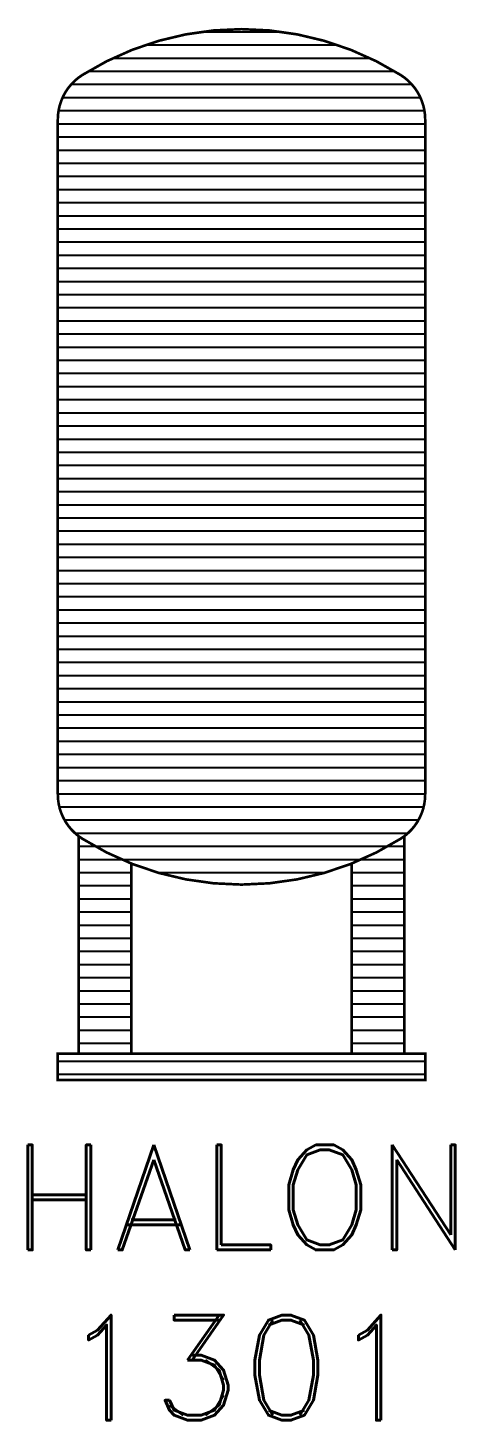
# Model space of a CAD drawing. Header units: millimetres. Extents: x -3 to 2253, y -3 to 1300.
# Drawn here: x 1602.96 to 1607.04, y 101.76 to 115.01 of the extents above; entities that cross this region are included whole.
import ezdxf
from ezdxf.enums import TextEntityAlignment as Align

# ---------------------------------------------------------------- set-up
doc = ezdxf.new("R2010")
doc.units = ezdxf.units.MM
for name, color, linetype in [('ROOD', 1, 'Continuous'), ('TXT', 7, 'Continuous'), ('VEILIG', 7, 'Continuous')]:
    doc.layers.add(name, color=color, linetype=linetype)
doc.styles.add('TXT', font='ROMAND')

# ---------------------------------------------------------------- blocks, each defined once
blk = doc.blocks.new('*X152')
at = {"color": 0}
for p, q in [((90.642, 117.125), (90.795, 117.125)), ((90.391, 117), (90.795, 117)), ((90.295, 116.875), (90.795, 116.875)), ((90.295, 116.75), (90.795, 116.75)), ((90.295, 116.625), (90.795, 116.625)), ((90.295, 116.5), (90.795, 116.5)), ((90.295, 116.375), (90.795, 116.375)), ((90.295, 116.25), (90.795, 116.25)), ((90.295, 116.125), (90.795, 116.125)), ((90.295, 116), (90.795, 116)), ((90.295, 115.875), (90.795, 115.875)), ((90.295, 115.75), (90.795, 115.75)), ((90.295, 115.625), (90.795, 115.625)), ((90.295, 115.5), (90.795, 115.5)), ((90.295, 115.375), (90.795, 115.375)), ((90.295, 115.25), (90.795, 115.25))]:
    blk.add_line(p, q, dxfattribs=at)
blk = doc.blocks.new('*X151')
at = {"color": 0}
for p, q in [((87.695, 117.125), (87.849, 117.125)), ((87.695, 117), (88.099, 117)), ((87.695, 116.875), (88.195, 116.875)), ((87.695, 116.75), (88.195, 116.75)), ((87.695, 116.625), (88.195, 116.625)), ((87.695, 116.5), (88.195, 116.5)), ((87.695, 116.375), (88.195, 116.375)), ((87.695, 116.25), (88.195, 116.25)), ((87.695, 116.125), (88.195, 116.125)), ((87.695, 116), (88.195, 116)), ((87.695, 115.875), (88.195, 115.875)), ((87.695, 115.75), (88.195, 115.75)), ((87.695, 115.625), (88.195, 115.625)), ((87.695, 115.5), (88.195, 115.5)), ((87.695, 115.375), (88.195, 115.375)), ((87.695, 115.25), (88.195, 115.25))]:
    blk.add_line(p, q, dxfattribs=at)
blk = doc.blocks.new('*X150')
at = {"color": 0}
for p, q in [((81.773, 124.875), (82.527, 124.875)), ((81.237, 124.75), (83.063, 124.75)), ((80.928, 124.625), (83.372, 124.625)), ((80.693, 124.5), (83.607, 124.5)), ((80.529, 124.375), (83.771, 124.375)), ((80.446, 124.25), (83.854, 124.25)), ((80.407, 124.125), (83.893, 124.125)), ((80.4, 124), (83.9, 124)), ((80.4, 123.875), (83.9, 123.875)), ((80.4, 123.75), (83.9, 123.75)), ((80.4, 123.625), (83.9, 123.625)), ((80.4, 123.5), (83.9, 123.5)), ((80.4, 123.375), (83.9, 123.375)), ((80.4, 123.25), (83.9, 123.25)), ((80.4, 123.125), (83.9, 123.125)), ((80.4, 123), (83.9, 123)), ((80.4, 122.875), (83.9, 122.875)), ((80.4, 122.75), (83.9, 122.75)), ((80.4, 122.625), (83.9, 122.625)), ((80.4, 122.5), (83.9, 122.5)), ((80.4, 122.375), (83.9, 122.375)), ((80.4, 122.25), (83.9, 122.25)), ((80.4, 122.125), (83.9, 122.125)), ((80.4, 122), (83.9, 122)), ((80.4, 121.875), (83.9, 121.875)), ((80.4, 121.75), (83.9, 121.75)), ((80.4, 121.625), (83.9, 121.625)), ((80.4, 121.5), (83.9, 121.5)), ((80.4, 121.375), (83.9, 121.375)), ((80.4, 121.25), (83.9, 121.25)), ((80.4, 121.125), (83.9, 121.125)), ((80.4, 121), (83.9, 121)), ((80.4, 120.875), (83.9, 120.875)), ((80.4, 120.75), (83.9, 120.75)), ((80.4, 120.625), (83.9, 120.625)), ((80.4, 120.5), (83.9, 120.5)), ((80.4, 120.375), (83.9, 120.375)), ((80.4, 120.25), (83.9, 120.25)), ((80.4, 120.125), (83.9, 120.125)), ((80.4, 120), (83.9, 120)), ((80.4, 119.875), (83.9, 119.875)), ((80.4, 119.75), (83.9, 119.75)), ((80.4, 119.625), (83.9, 119.625)), ((80.4, 119.5), (83.9, 119.5)), ((80.4, 119.375), (83.9, 119.375)), ((80.4, 119.25), (83.9, 119.25)), ((80.4, 119.125), (83.9, 119.125)), ((80.4, 119), (83.9, 119)), ((80.4, 118.875), (83.9, 118.875)), ((80.4, 118.75), (83.9, 118.75)), ((80.4, 118.625), (83.9, 118.625)), ((80.4, 118.5), (83.9, 118.5)), ((80.4, 118.375), (83.9, 118.375)), ((80.4, 118.25), (83.9, 118.25)), ((80.4, 118.125), (83.9, 118.125)), ((80.4, 118), (83.9, 118)), ((80.4, 117.875), (83.9, 117.875)), ((80.4, 117.75), (83.9, 117.75)), ((80.4, 117.625), (83.9, 117.625)), ((80.414, 117.5), (83.886, 117.5)), ((80.464, 117.375), (83.836, 117.375)), ((80.563, 117.25), (83.737, 117.25)), ((80.753, 117.125), (83.547, 117.125)), ((81.004, 117), (83.296, 117)), ((81.347, 116.875), (82.953, 116.875))]:
    blk.add_line(p, q, dxfattribs=at)
blk = doc.blocks.new('*X149')
at = {"color": 0}
for p, q in [((89.905, 115.125), (93.405, 115.125)), ((89.905, 115), (93.405, 115))]:
    blk.add_line(p, q, dxfattribs=at)
blk = doc.blocks.new('0410')
at = {"layer": 'VEILIG', "const_width": 0.025}
blk.add_lwpolyline([(-1.516, 9.564, -0.287719), (1.516, 9.564, -0.258138), (1.75, 9.14), (1.75, 9), (1.75, 2.86), (1.75, 2.719, -0.258138), (1.516, 2.296, -0.287719), (-1.516, 2.296, -0.258138), (-1.75, 2.719), (-1.75, 2.86), (-1.75, 9), (-1.75, 9.14, -0.258138)], format="xyb", close=True, dxfattribs=at)
for points in [[(-1.55, 0.25), (-1.55, 2.319)], [(1.55, 0.25), (1.55, 2.319)], [(-1.05, 0.25), (-1.05, 2.06)], [(1.05, 0.25), (1.05, 2.06)]]:
    blk.add_lwpolyline(points, dxfattribs=at)
blk.add_lwpolyline([(-1.75, 0.25), (1.75, 0.25), (1.75, 0), (-1.75, 0)], close=True, dxfattribs=at)
at = {"layer": 'ROOD'}
for name, p in [('*X150', (-82.15, -114.9)), ('*X151', (-89.245, -114.9)), ('*X152', (-89.245, -114.9)), ('*X149', (-91.655, -114.944))]:
    blk.add_blockref(name, p, dxfattribs=at)
at = {"layer": 'TXT', "style": 'TXT'}
for s, p in [('HALON', (0, -1.117)), ('1301', (0, -2.737))]:
    blk.add_text(s, height=1, dxfattribs=at).set_placement(p, align=Align.MIDDLE)

msp = doc.modelspace()

# ---------------------------------------------------------------- block references
msp.add_blockref('0410', (1605, 105))

doc.saveas('drawing.dxf')
